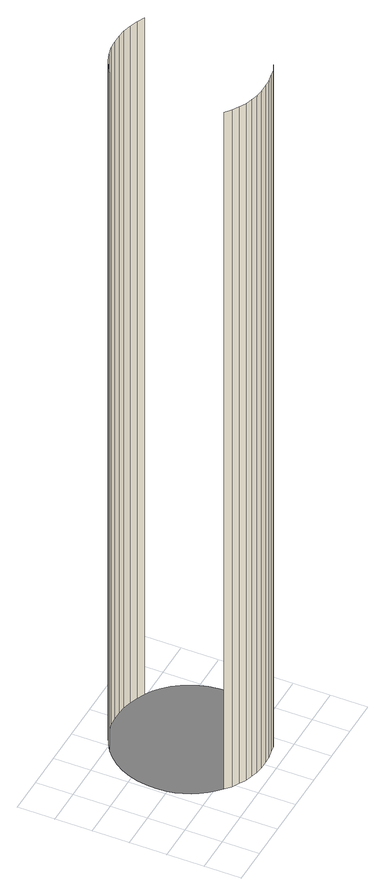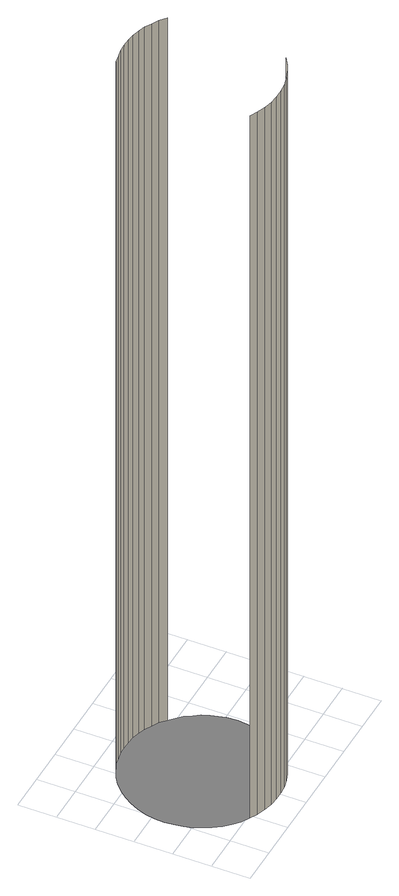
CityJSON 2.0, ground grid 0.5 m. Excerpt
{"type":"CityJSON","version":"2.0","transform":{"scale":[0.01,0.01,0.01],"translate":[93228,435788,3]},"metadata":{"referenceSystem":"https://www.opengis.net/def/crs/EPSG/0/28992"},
"CityObjects":{
"building1":{"type":"Building","geometry":[{"type":"MultiSurface","lod":"2","boundaries":[[[0,1,2,3]],[[3,2,4,5]],[[5,4,6,7]],[[7,6,8,9]],[[9,8,10,11]],[[11,10,12,13]],[[13,12,14,15]],[[16,17,18,19]],[[15,14,20,21]],[[19,18,22,23]],[[21,20,24,25]],[[23,22,26,27]],[[25,24,28,29]],[[30,31,32,33,34,35,36,28,24,20,14,12,10,8,6,4,2,1,37,38,39,40,41,42,43,44,45,46,47,48,49,50,16,19,23,27,51,52,53,54,55,56,57,58,59,60,61,62,63,64,65,66,67,68]],[[27,26,69,51]],[[29,28,36,70]],[[51,69,71,52]],[[52,71,72,53]],[[53,72,73,54]],[[54,73,74,55]],[[55,74,75,56]],[[56,75,76,57]]],"semantics":{"surfaces":[{"type":"WallSurface"},{"type":"GroundSurface"}],"values":[0,0,0,0,0,0,0,0,0,0,0,0,0,1,0,0,0,0,0,0,0,0]}}]}
},
"vertices":[
[89,41,1119],[89,41,40],[97,34,40],[97,34,1119],[106,29,40],[106,29,1119],[115,24,40],[115,24,1119],[124,21,40],[124,21,1119],[134,18,40],[134,18,1119],[144,17,40],[144,17,1119],[155,17,40],[155,17,1119],[93,196,40],[93,196,1119],[104,203,1119],[104,203,40],[165,17,40],[165,17,1119],[114,208,1119],[114,208,40],[175,19,40],[175,19,1119],[125,212,1119],[125,212,40],[185,21,40],[185,21,1119],[247,79,40],[241,67,40],[234,57,40],[226,47,40],[216,38,40],[206,31,40],[194,25,40],[82,48,40],[75,55,40],[69,64,40],[64,72,40],[60,82,40],[57,91,40],[55,101,40],[54,115,40],[55,128,40],[57,141,40],[61,154,40],[67,166,40],[74,177,40],[83,187,40],[137,215,40],[148,216,40],[160,216,40],[171,215,40],[183,212,40],[194,208,40],[204,203,40],[214,197,40],[223,189,40],[231,181,40],[238,171,40],[243,161,40],[248,151,40],[251,140,40],[253,128,40],[254,117,40],[253,104,40],[251,91,40],[137,215,1119],[194,25,1119],[148,216,1119],[160,216,1119],[171,215,1119],[183,212,1119],[194,208,1119],[204,203,1119]
]}
